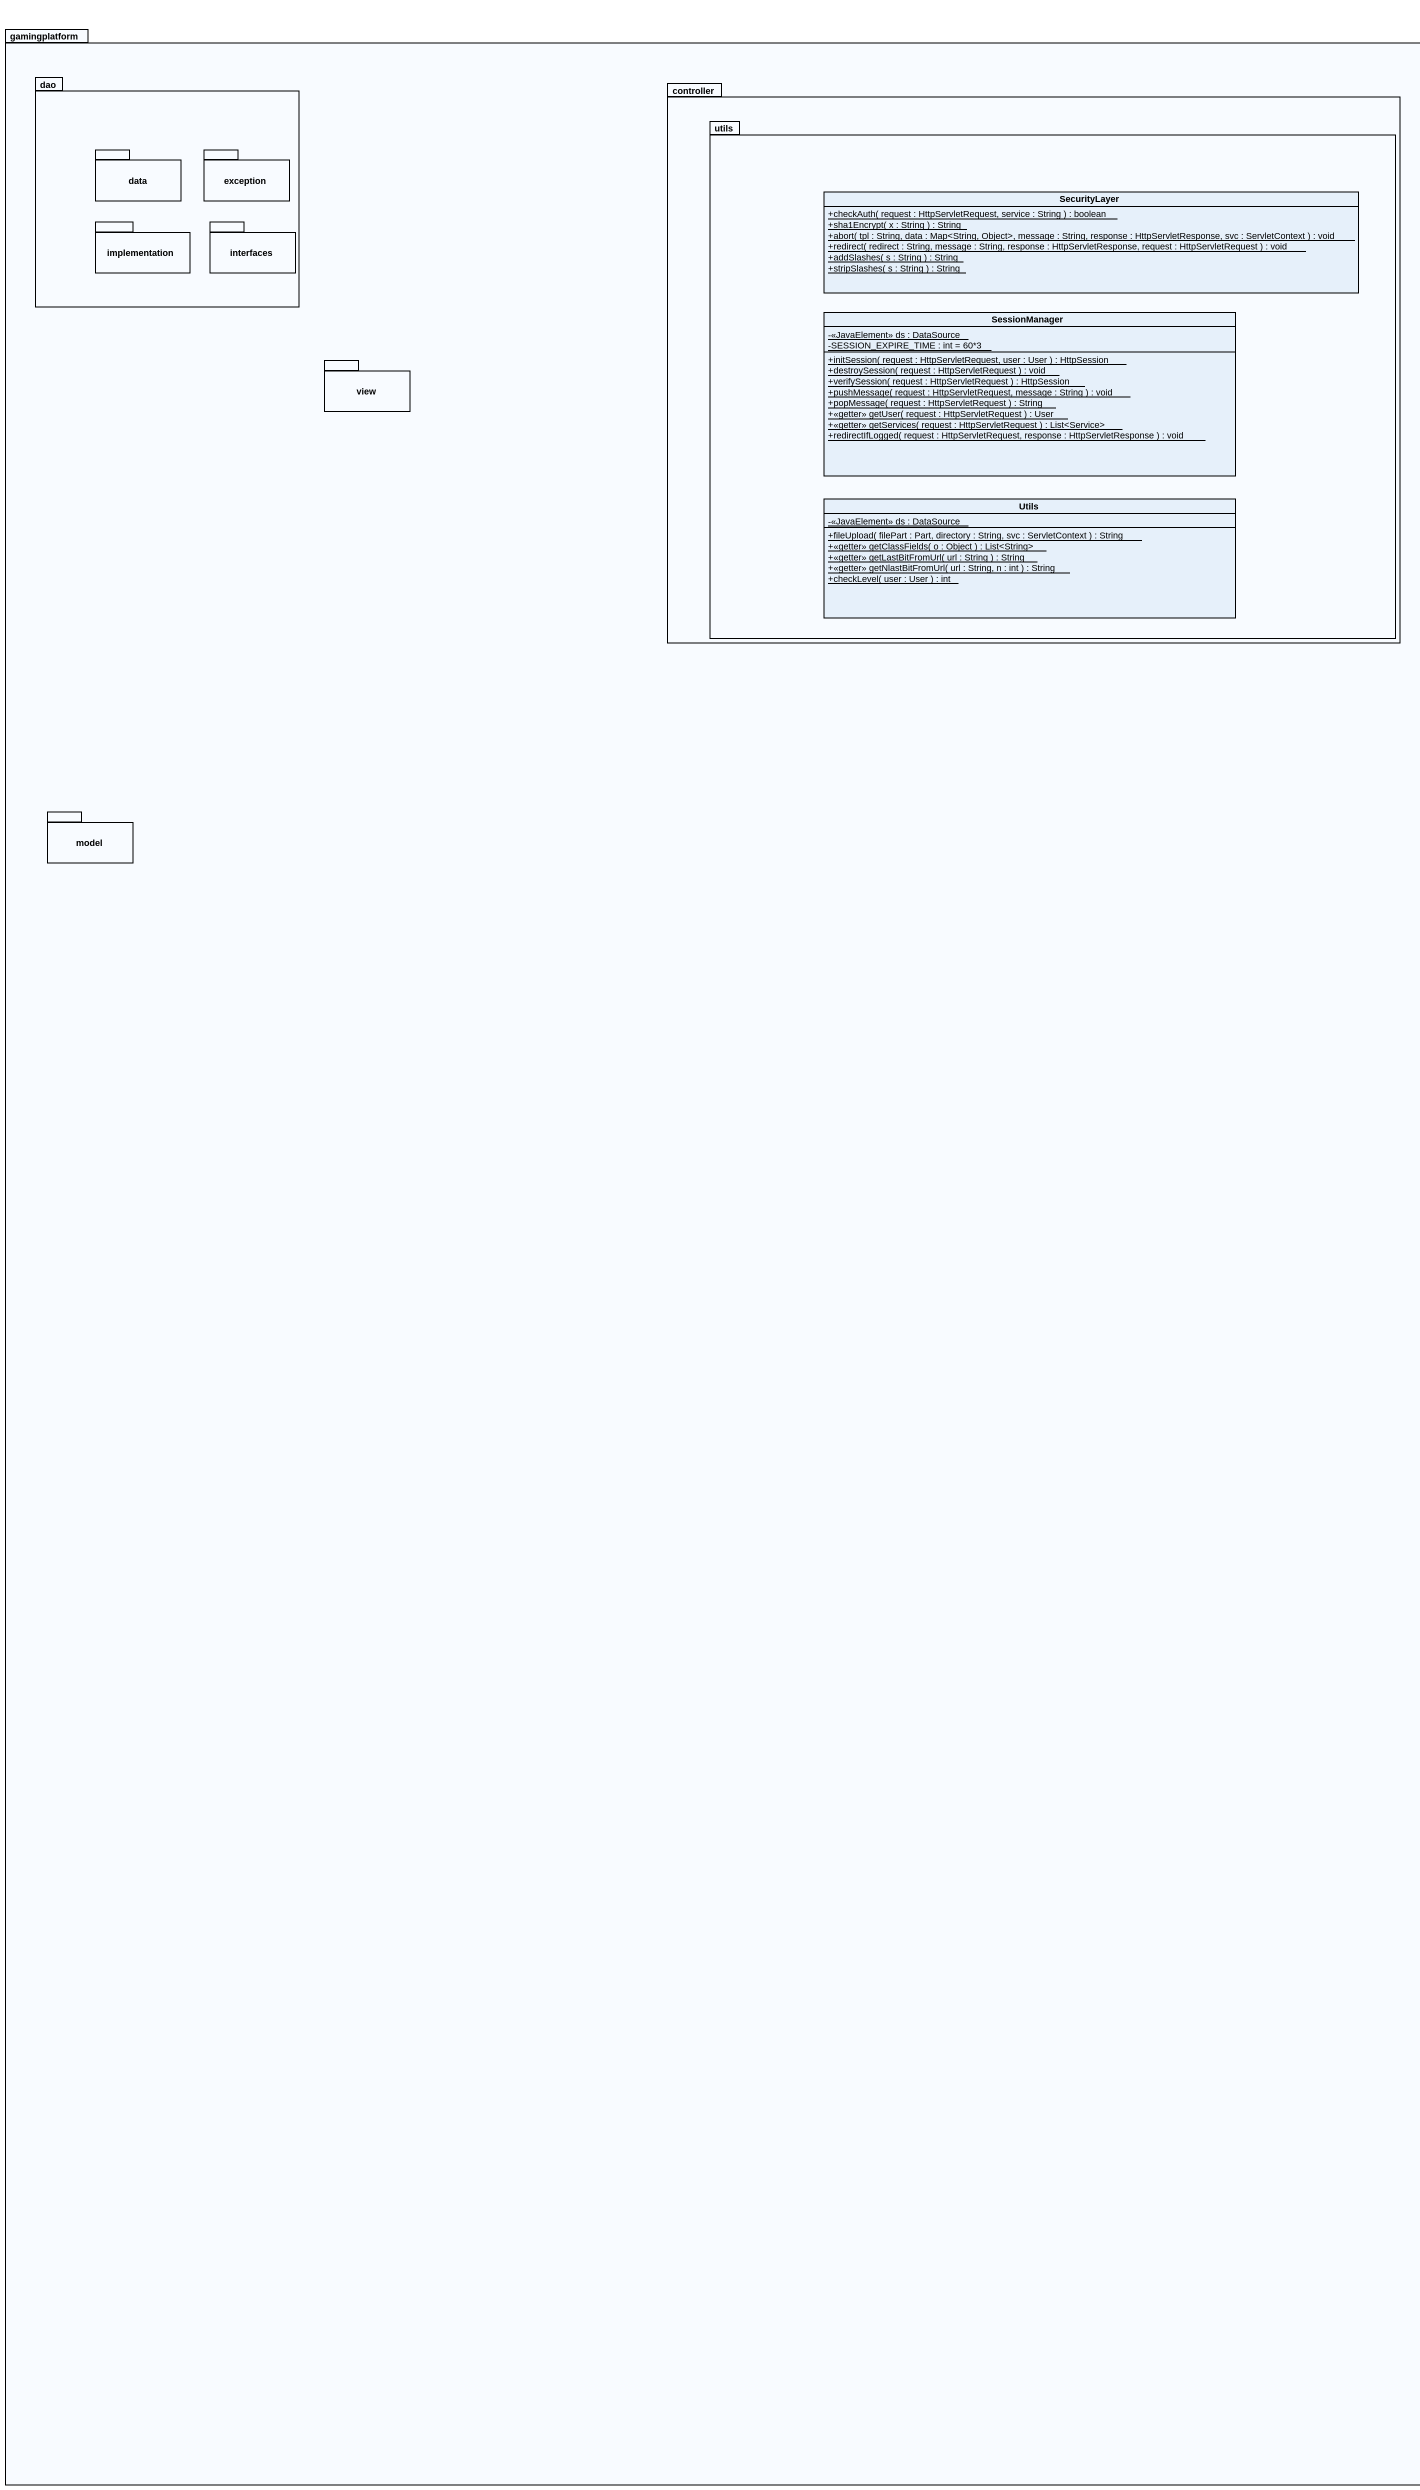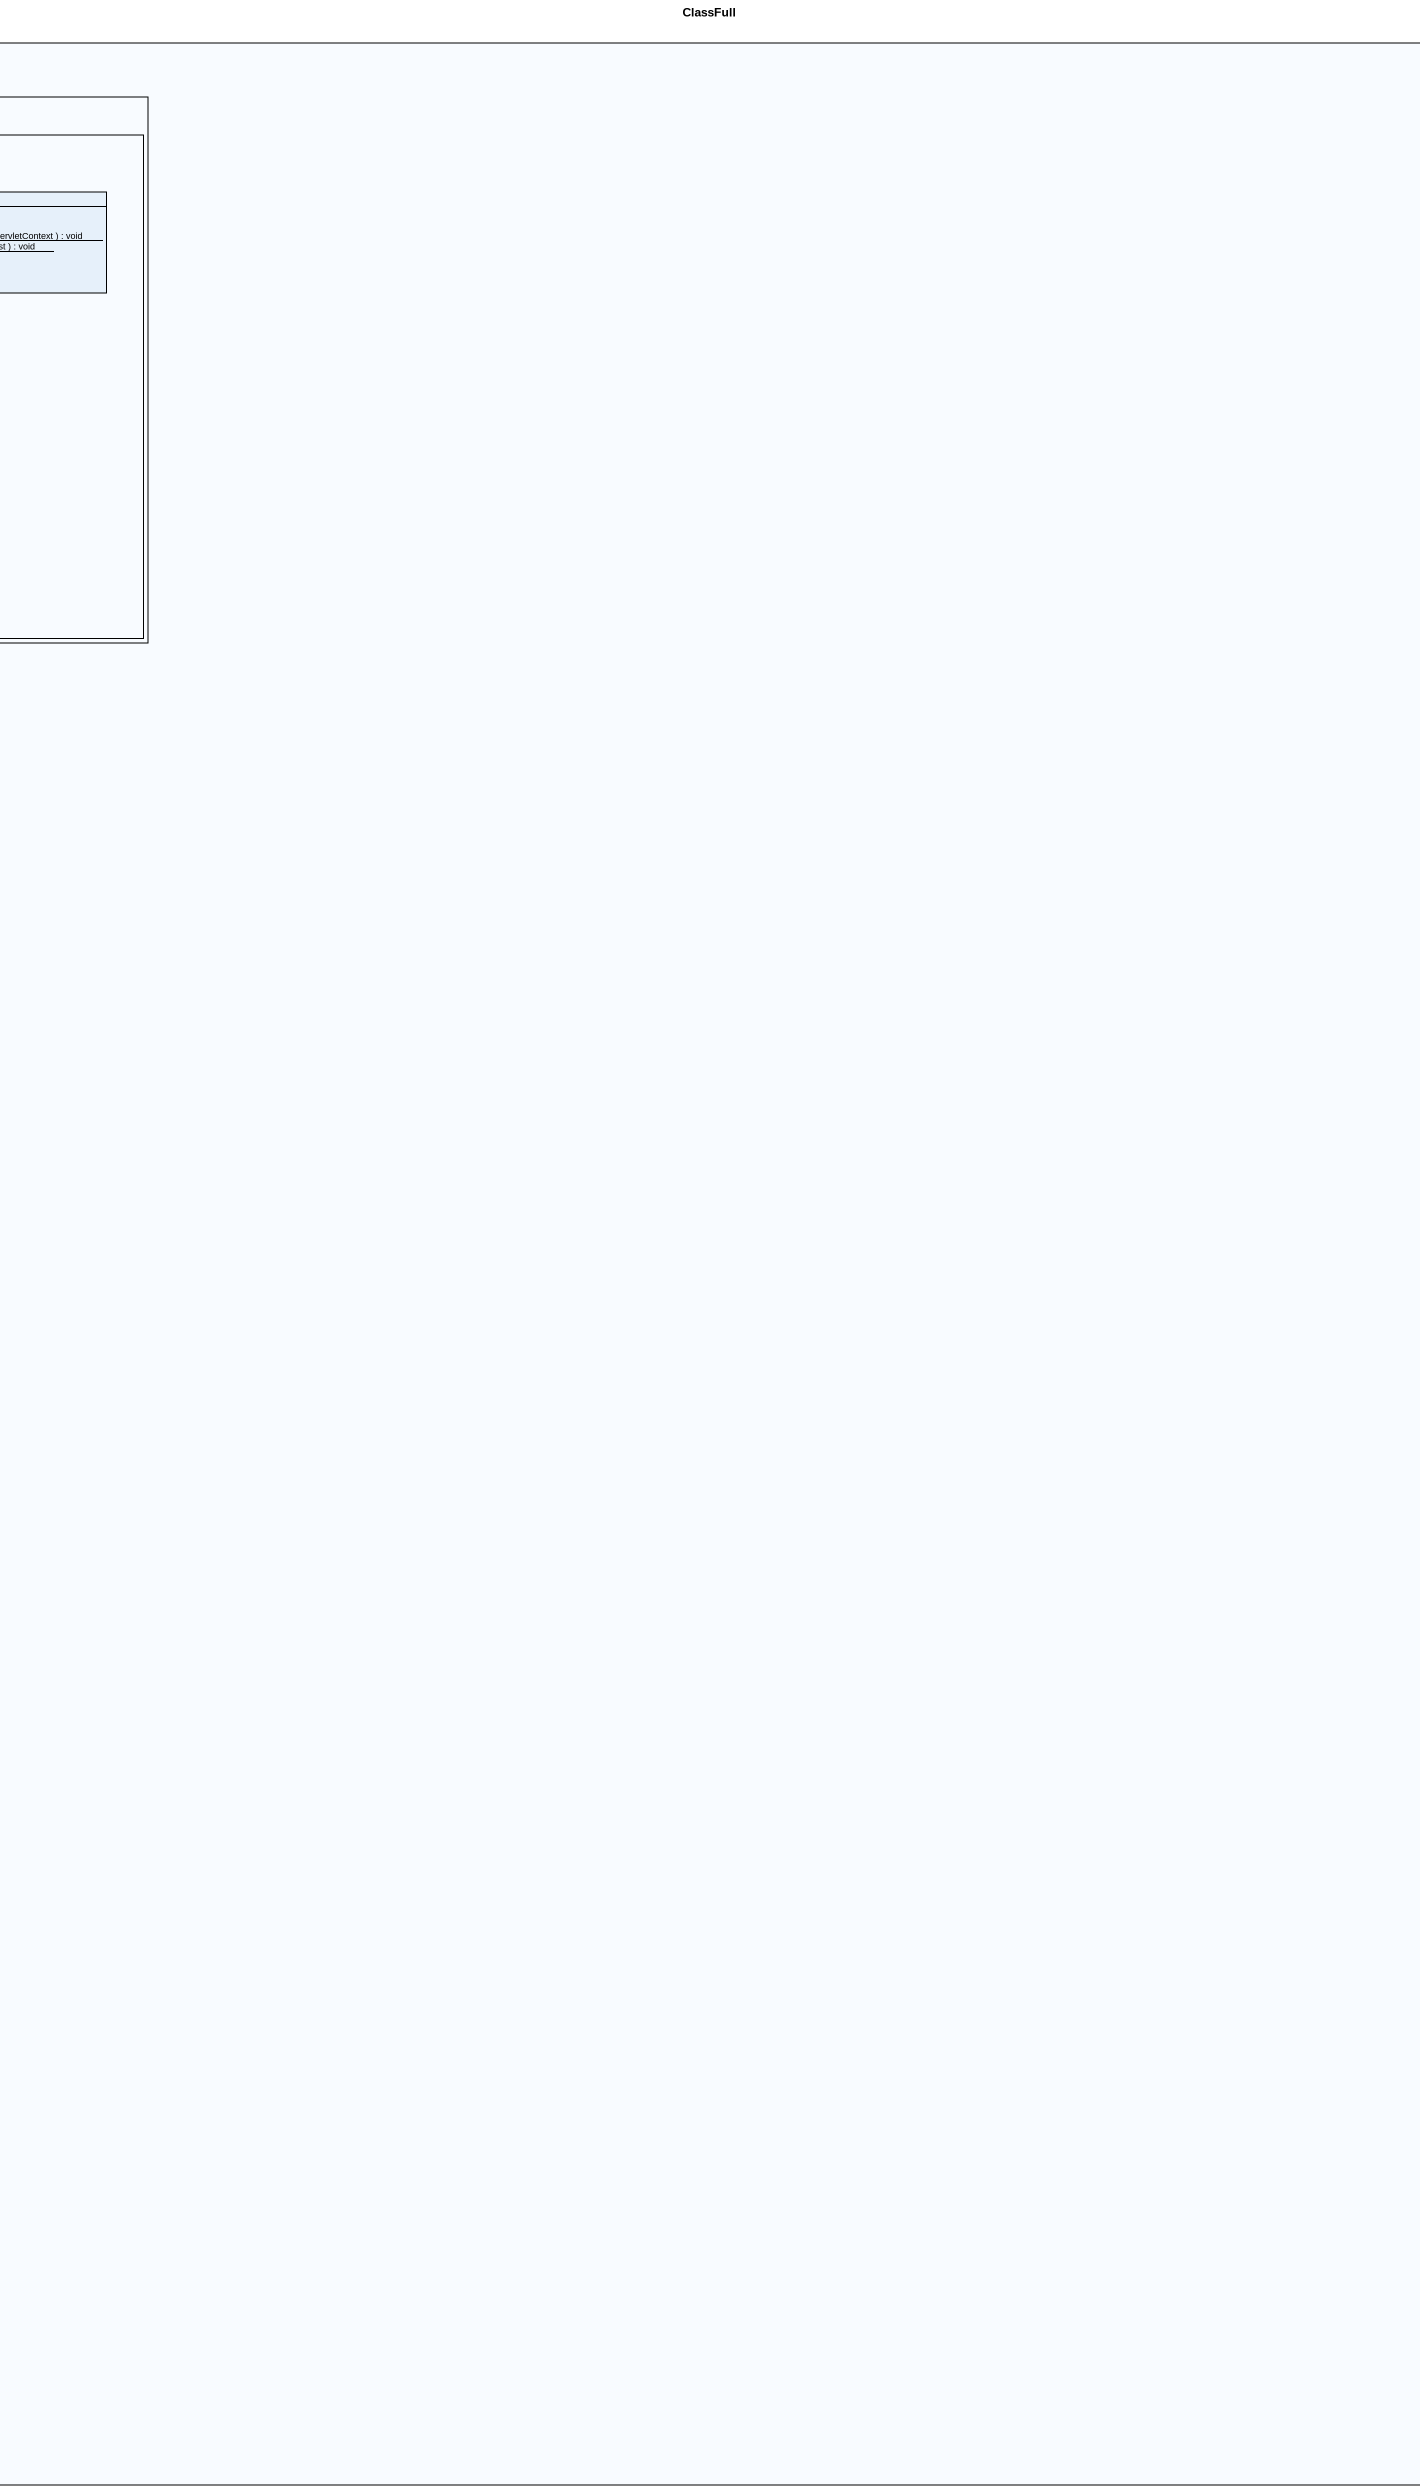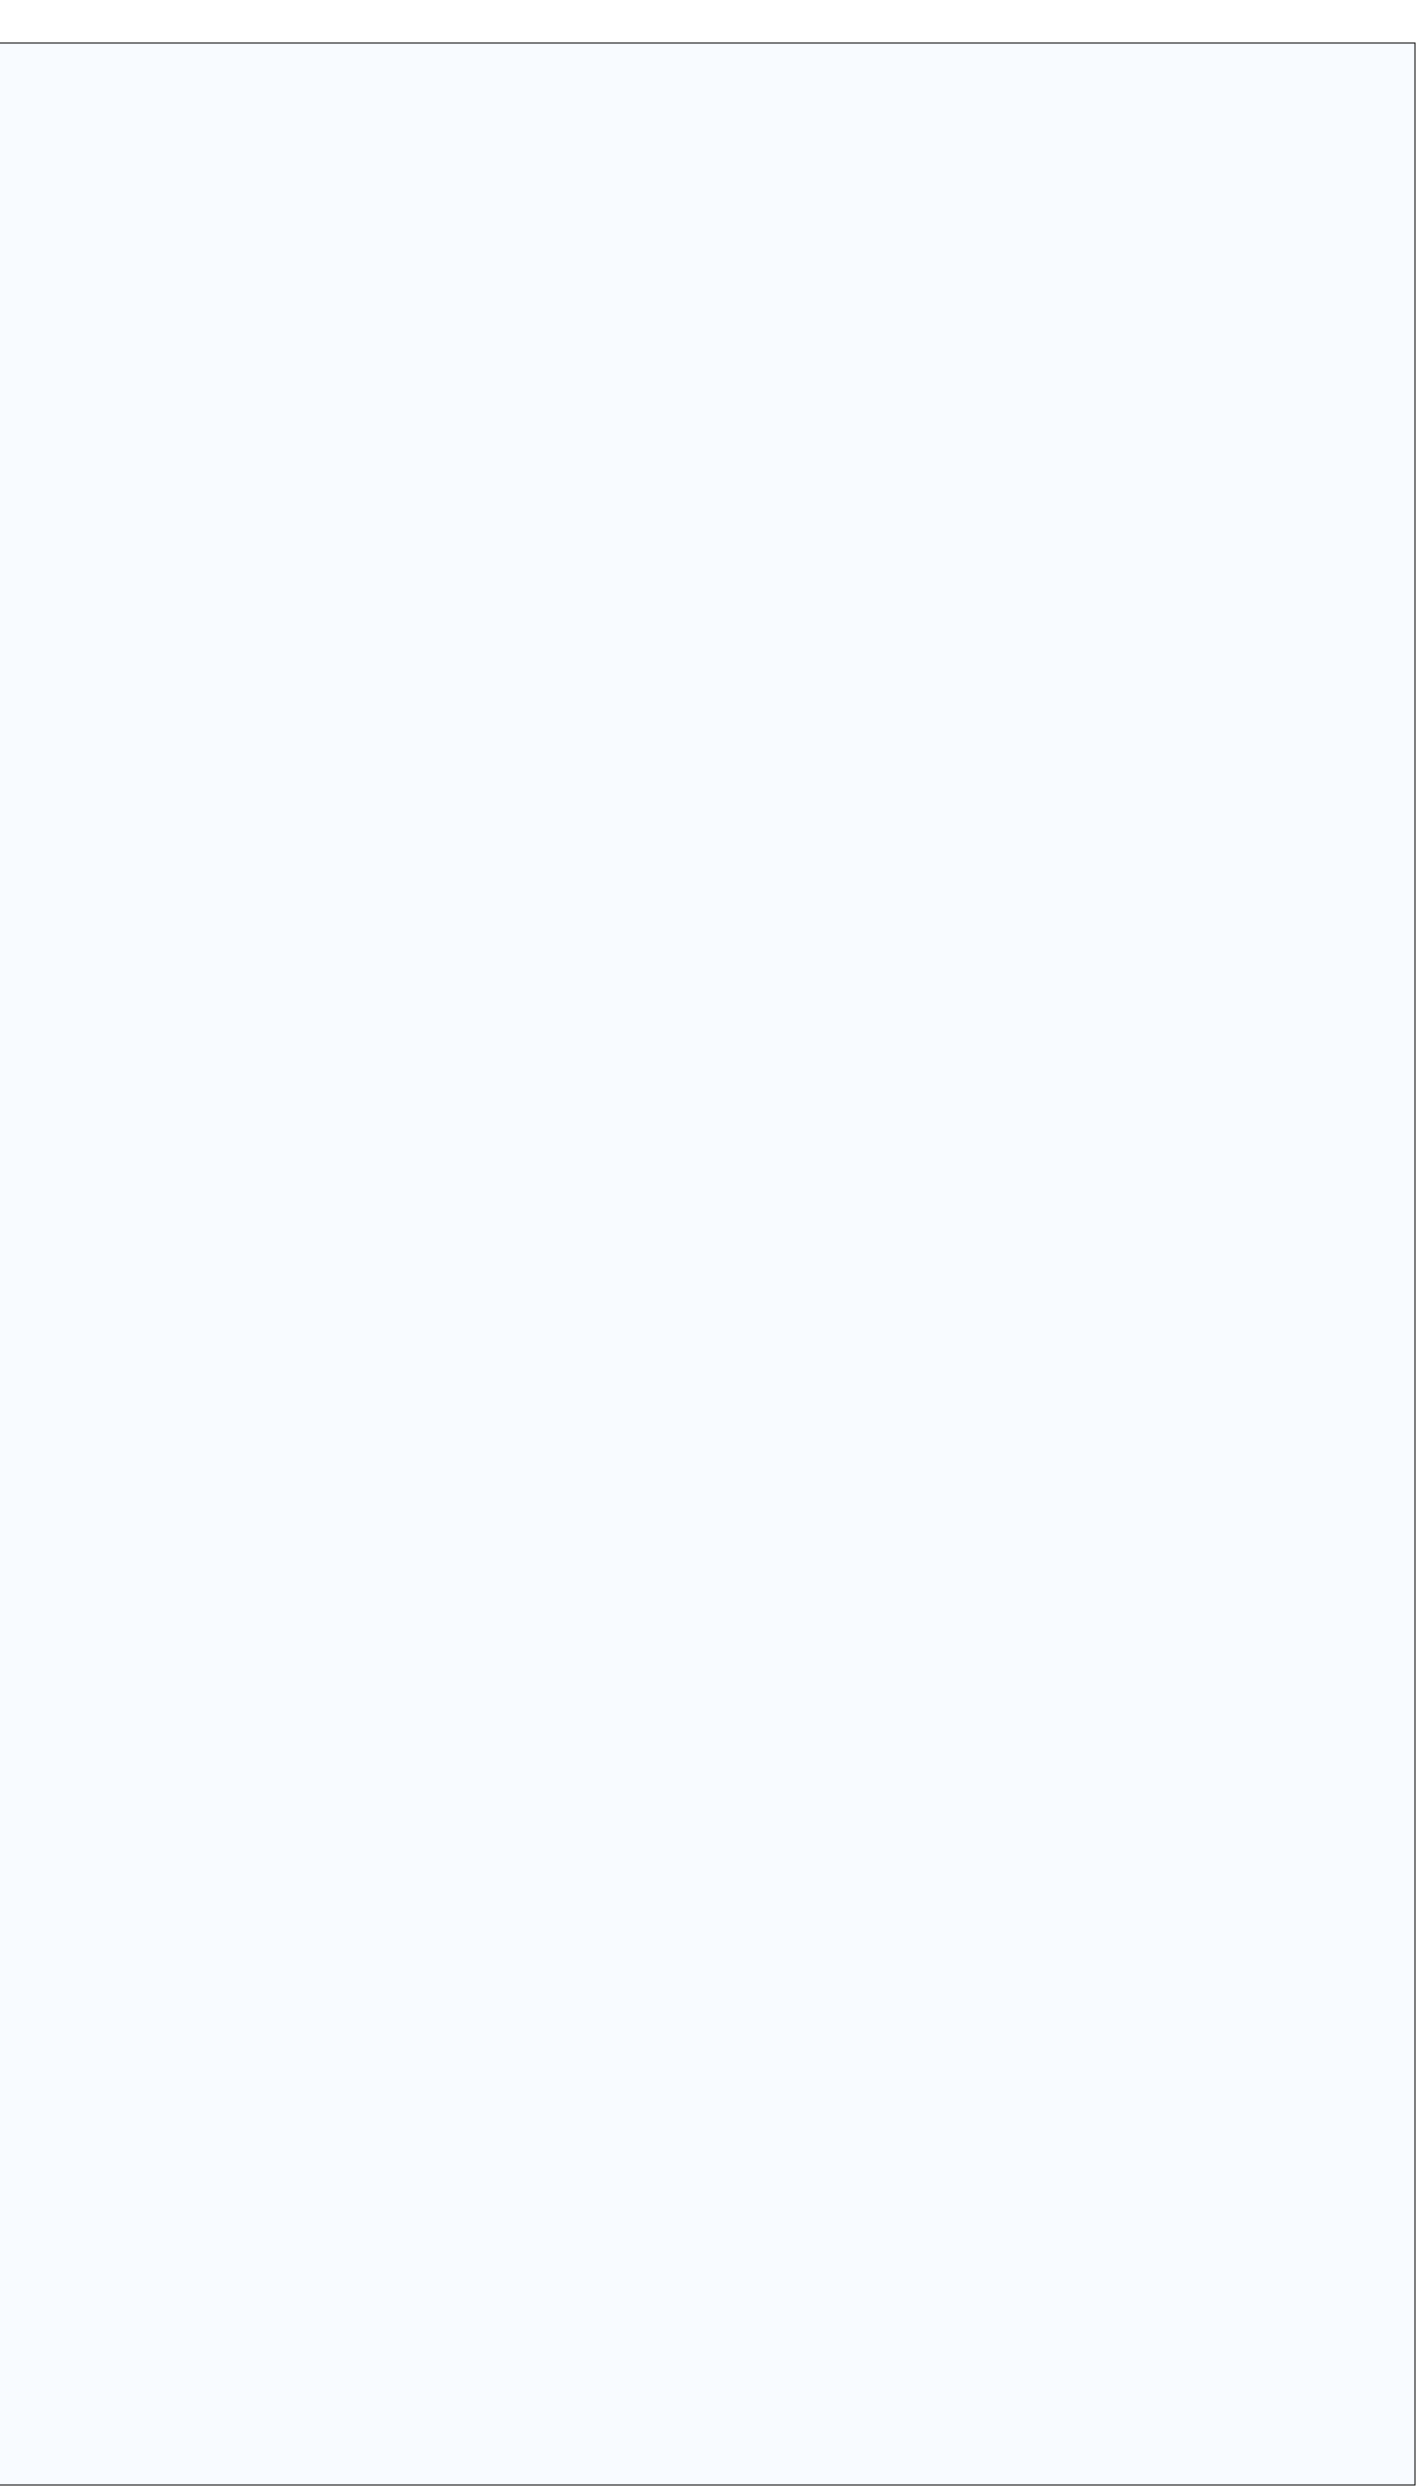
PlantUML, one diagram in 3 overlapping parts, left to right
@startuml
title ClassFull
hide circle
hide empty members
skinparam classAttributeIconSize 0
package gamingplatform {
  package dao {
    package data {
    }
    package "exception" as exception_ {
    }
    package implementation {
    }
    package interfaces {
    }
  }
  package controller {
    package utils {
      class SecurityLayer {
        {static} +checkAuth( request : HttpServletRequest, service : String ) : boolean
        {static} +sha1Encrypt( x : String ) : String
        {static} +abort( tpl : String, data : Map<String, Object>, message : String, response : HttpServletResponse, svc : ServletContext ) : void
        {static} +redirect( redirect : String, message : String, response : HttpServletResponse, request : HttpServletRequest ) : void
        {static} +addSlashes( s : String ) : String
        {static} +stripSlashes( s : String ) : String
      }
      class SessionManager {
        {static} -<<JavaElement>> ds : DataSource
        {static} -SESSION_EXPIRE_TIME : int = 60*3
        {static} +initSession( request : HttpServletRequest, user : User ) : HttpSession
        {static} +destroySession( request : HttpServletRequest ) : void
        {static} +verifySession( request : HttpServletRequest ) : HttpSession
        {static} +pushMessage( request : HttpServletRequest, message : String ) : void
        {static} +popMessage( request : HttpServletRequest ) : String
        {static} +<<getter>> getUser( request : HttpServletRequest ) : User
        {static} +<<getter>> getServices( request : HttpServletRequest ) : List<Service>
        {static} +redirectIfLogged( request : HttpServletRequest, response : HttpServletResponse ) : void
      }
      class Utils {
        {static} -<<JavaElement>> ds : DataSource
        {static} +fileUpload( filePart : Part, directory : String, svc : ServletContext ) : String
        {static} +<<getter>> getClassFields( o : Object ) : List<String>
        {static} +<<getter>> getLastBitFromUrl( url : String ) : String
        {static} +<<getter>> getNlastBitFromUrl( url : String, n : int ) : String
        {static} +checkLevel( user : User ) : int
      }
    }
  }
  package view {
  }
  package model {
  }
}
@enduml
